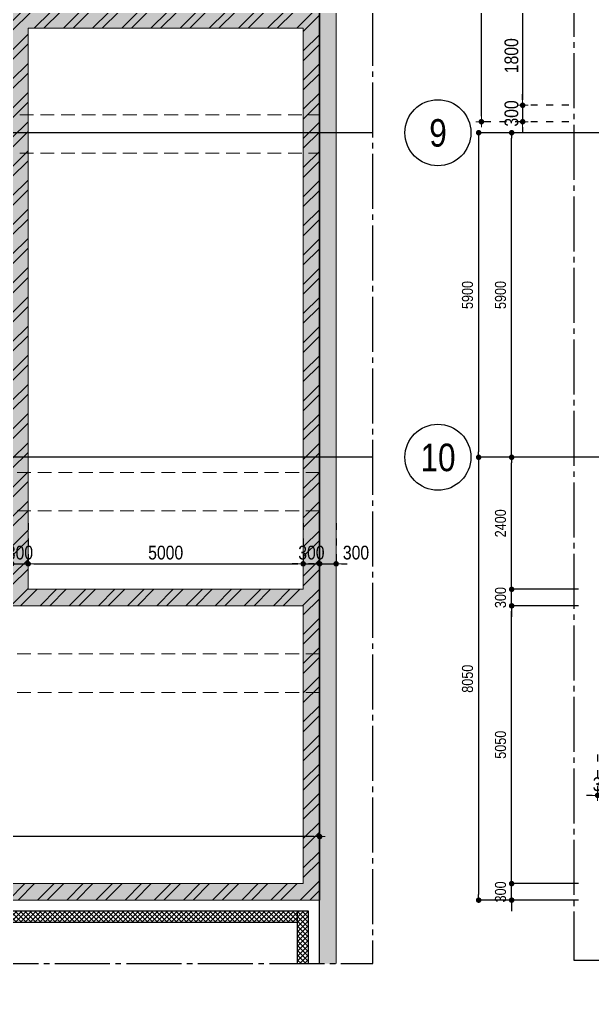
# Model space of a CAD drawing. Header units: millimetres. Extents: x -3021235 to -2791292, y 574414 to 656108.
# Drawn here: x -2943217 to -2932815, y 585403 to 603510 of the extents above; entities that cross this region are included whole.
import ezdxf
from ezdxf.enums import TextEntityAlignment as Align
from ezdxf.xclip import XClip

# ---------------------------------------------------------------- set-up
doc = ezdxf.new("R2010")
doc.units = ezdxf.units.MM
doc.header["$LTSCALE"] = 100
doc.header["$MEASUREMENT"] = 0
for name, pattern in [('A8-Chi tiet ramp doc$0$Grid Level$0$Center101', [13, 10, -1, 1, -1]), ('CHG_XX_Cot_Ham 2$0$MB_Luoi truc$0$HTT Hidden 21', [3, 2, -1]), ('CHG_XX_Damsan_Ham 2$0$CHG_XX_Damsan_Ham 2$0$HIDDEN', [0.375, 0.25, -0.125]), ('CHG_XX_Luoi truc$0$MB_Luoi truc$0$Center101', [13, 10, -1, 1, -1]), ('Grid level_tw b$0$Center101', [13, 10, -1, 1, -1]), ('HIDDEN5', [2.8375, 1.25, -1.5875])]:
    doc.linetypes.add(name, pattern=pattern)
doc.layers.get('0').update_dxf_attribs({"lineweight": 9})
doc.layers.get('Defpoints').update_dxf_attribs({"color": 254, "lineweight": 0})
for name, color, linetype, lineweight in [("'S_General_Dim_1", 1, 'Continuous', 18), ('CHG_XX_Cot_Ham 1$0$Ap0311_H', 8, 'Continuous', 15), ('CHG_XX_Cot_Ham 2$0$NS-DuongBao', 3, 'Continuous', 18), ('CHG_XX_Cot_Ham 2$0$NS-Hatch', 8, 'Continuous', 25), ('CHG_XX_Cot_Ham 2$0$NS-Pier-H2', 150, 'Continuous', 13), ('CHG_XX_Damsan_Ham 1$0$DGIONG', 4, 'Continuous', 13), ("CHG_XX_Damsan_Ham 2$0$CHG_XX_Damsan_Ham 2$0$'S_General_Hidden_1 Thin", 1, 'CHG_XX_Damsan_Ham 2$0$CHG_XX_Damsan_Ham 2$0$HIDDEN', 18), ('CHG_XX_Damsan_Ham 2$0$CHG_XX_Damsan_Ham 2$0$CHG_XX_Damsan_Ham 2$0$Start net bao', 3, 'Continuous', 18), ('CHG_XX_Damsan_Ham 2$0$CHG_XX_Damsan_Ham 2$0$DBAO', 3, 'Continuous', 13), ('CHG_XX_Damsan_Ham 2$0$CHG_XX_Damsan_Ham 2$0$DTE-MEP-H-SLAB TEXT', 3, 'Continuous', 0), ('CHG_XX_Damsan_Ham 2$0$CHG_XX_Damsan_Ham 2$0$Start hatch', 8, 'Continuous', 25), ('CHG_XX_Damsan_Ham 2$0$CHG_XX_Damsan_Ham 2$0$Start net bao', 3, 'Continuous', 18), ('CHG_XX_Damsan_Ham 2$0$CHG_XX_Damsan_Ham 2$0$Start vach', 6, 'Continuous', 25), ('CHG_XX_Damsan_Ham 2$0$HATCH', 154, 'Continuous', 9), ('CHG_XX_Damsan_Ham 2$0$Start vach', 6, 'Continuous', 25)]:
    doc.layers.add(name, color=color, linetype=linetype, lineweight=lineweight)
for name, color, linetype in [('A8-Chi tiet ramp doc$0$Grid Level$0$Podium Grid Line', 251, 'A8-Chi tiet ramp doc$0$Grid Level$0$Center101'), ('CHG_XX_Cot_Ham 1$0$mb_cot tang 1-3$0$Concrete Line', 6, 'Continuous'), ('CHG_XX_Damsan_Ham 2$0$CHG_XX_Damsan_Ham 2$0$MEP-00-GENERAL-35', 2, 'Continuous'), ('CHG_XX_Damsan_Ham 2$0$DTE-MEP-REVISION-1', 2, 'Continuous'), ('CHG_XX_Damsan_Ham 2$0$MEP-00-GENERAL-35', 2, 'Continuous'), ('CHG_XX_Luoi truc$0$Grid', 34, 'Continuous'), ('CHG_XX_Luoi truc$0$Grid Line', 251, 'CHG_XX_Luoi truc$0$MB_Luoi truc$0$Center101'), ('Dim 100', 14, 'Continuous'), ('Grid level_tw b$0$Basement Grid Line', 250, 'Grid level_tw b$0$Center101'), ('Ky hieu Truc', 1, 'Continuous')]:
    doc.layers.add(name, color=color, linetype=linetype)
doc.styles.add('ARIAL', font='ARIALN.TTF')
doc.styles.add('CHG_XX_Luoi truc$0$MB_Luoi truc$0$Grid A-F$0$VNI-HelveCB', font='VHELVCB_0.TTF')
doc.styles.add('Chi Tiet Ramp DD$0$VNI-HelveC', font='VHELVCN_0.TTF')
doc.styles.add('Grid Line 200$0$VNI-HelveCB', font='VHELVCB_0.TTF')
doc.dimstyles.new('DIM 100', dxfattribs={"dimscale": 100, "dimtxt": 2, "dimasz": 1, "dimexe": 0, "dimexo": 1, "dimgap": 1, "dimtad": 1, "dimdec": 0, "dimzin": 12, "dimdsep": 46, "dimtxsty": 'Chi Tiet Ramp DD$0$VNI-HelveC', "dimblk": 'Chi Tiet Ramp DD$0$_Dot', "dimcen": 1, "dimclrd": 256, "dimclre": 256, "dimclrt": 3, "dimadec": 0, "dimazin": 0, "dimtfac": 1, "dimtdec": 0, "dimtix": 1, "dimtmove": 2, "dimatfit": 3, "dimldrblk": 'Chi Tiet Ramp DD$0$HTT Arrow 30', "dimfxl": 0, "dimtolj": 1, "dimtzin": 0, "dimarcsym": 0})
doc.dimstyles.new('RHE_100', dxfattribs={"dimscale": 100, "dimtxt": 2.5, "dimasz": 1, "dimexe": 0, "dimexo": 0, "dimgap": 0.75, "dimtad": 1, "dimdec": 0, "dimrnd": 10, "dimzin": 9, "dimdsep": 46, "dimtxsty": 'ARIAL', "dimblk1": 'DIMDOT', "dimblk2": 'DIMDOT', "dimsah": 1, "dimcen": 2, "dimdle": 3, "dimclre": 8, "dimclrt": 2, "dimadec": 0, "dimazin": 0, "dimtfac": 1, "dimtdec": 0, "dimtix": 1, "dimtmove": 2, "dimatfit": 3, "dimldrblk": 'DIMPIJL', "dimfxl": 1, "dimtvp": 1.8, "dimtolj": 1, "dimtzin": 0, "dimarcsym": 0})

# ---------------------------------------------------------------- blocks, each defined once
blk = doc.blocks.new('*U1208')
at = {"layer": 'CHG_XX_Luoi truc$0$Grid Line'}
blk.add_line((0, 0), (0, 438), dxfattribs=at)
at = {"layer": 'CHG_XX_Luoi truc$0$Grid', "lineweight": -2, "style": 'CHG_XX_Luoi truc$0$MB_Luoi truc$0$Grid A-F$0$VNI-HelveCB'}
for tag, p in [('GRIDSUB', (0, 447)), ('GRID', (0, -9))]:
    blk.add_attdef(tag, text='', height=5, dxfattribs=at).set_placement(p, align=Align.MIDDLE)
blk = doc.blocks.new('CHG_XX_Luoi truc')
at = {"layer": 'CHG_XX_Luoi truc$0$Grid', "xscale": 300.0000000000013, "yscale": 300.0000000000013, "zscale": 300.0000000000013, "rotation": 90}
for p in [(110703, 90250), (110703, 84350)]:
    blk.add_blockref('*U1208', p, dxfattribs=at)
blk = doc.blocks.new('CHG_XX_Cot_Ham 2')
at = {"layer": 'CHG_XX_Cot_Ham 2$0$NS-Hatch'}
h = blk.add_hatch(dxfattribs=at)
h.set_pattern_fill('ANSI32', color=256, scale=1000, style=0)
h.paths.add_polyline_path([(93600, 76300), (105750.8, 76300), (105750.8, 127475), (93600, 127475)])
h.paths.add_polyline_path([(93900, 107200), (93900, 112700), (105450.8, 112700), (105450.8, 107200)], flags=16)
h.paths.add_polyline_path([(101300.8, 106900), (101300.8, 99800), (93900, 99800), (93900, 106900)], flags=16)
h.paths.add_polyline_path([(93900, 113000), (93900, 118675), (105450.8, 118675), (105450.8, 113000)], flags=16)
h.paths.add_polyline_path([(101600.8, 106900), (105450.8, 106900), (105450.8, 92450), (93900, 92450), (93900, 99500), (101600.8, 99500)], flags=16)
h.paths.add_polyline_path([(93900, 118975), (93900, 122500), (95950, 122500), (95950, 118975)], flags=16)
h.paths.add_polyline_path([(96250, 118975), (96250, 127175), (105450.8, 127175), (105450.8, 118975)], flags=16)
h.paths.add_polyline_path([(100150.8, 92150), (100150.8, 87350), (93900, 87350), (93900, 92150)], flags=16)
h.paths.add_polyline_path([(93900, 122800), (93900, 127175), (95950, 127175), (95950, 122800)], flags=16)
h.paths.add_polyline_path([(100450.8, 92150), (105450.8, 92150), (105450.8, 81950), (100450.8, 81950)], flags=16)
h.paths.add_polyline_path([(100150.8, 87050), (100150.8, 81950), (93900, 81950), (93900, 87050)], flags=16)
h.paths.add_polyline_path([(105450.8, 81650), (105450.8, 76600), (93900, 76600), (93900, 81650)], flags=16)
h = blk.add_hatch(dxfattribs=at)
h.set_pattern_fill('AR-CONC', color=256, scale=50)
h.set_pattern_definition([(50, (-50, -50), (358.6301, -31.37607), [37.5, -412.5]), (355, (-50, -50), (-69.3757, 376.0961), [30, -330]), (100.45144, (-20.1, -52.6), (289.2544, 344.72), [31.8701, -350.57106]), (46.1842, (-50, 50), (533.6207, -82.7596), [56.25, -618.75]), (96.63564, (-5.53, 43.1), (467.331, 487.0593), [47.8052, -525.8569]), (351.18416, (-50, 50), (467.331, 487.0593), [45, -495]), (21, (0, 25), (298.4535, -201.30945), [37.5, -412.5]), (326, (0, 25), (121.6577, 362.575), [30, -330]), (71.45144, (24.87, 8.22), (420.1112, 161.2656), [31.8701, -350.57106]), (37.5, (-50, -50), (6.07993, 166.44693), [0, -326, 0, -335, 0, -331.25]), (7.5, (-50, -50), (131.53477, 197.20586), [0, -191, 0, -318.5, 0, -126.25]), (327.5, (-161.5, -50), (266.91122, -11.27744), [0, -125, 0, -390, 0, -517.5]), (317.5, (-211.5, -50), (291.5931, 50.0525), [0, -162.5, 0, -259, 0, -367.5])])
h.paths.add_polyline_path([(105750, 127475), (93600, 127475), (93600, 76300), (105750.8, 76300)])
h.paths.add_polyline_path([(93900, 107200), (93900, 112700), (105450.8, 112700), (105450.8, 107200)], flags=16)
h.paths.add_polyline_path([(101300.8, 106900), (101300.8, 99800), (93900, 99800), (93900, 106900)], flags=16)
h.paths.add_polyline_path([(93900, 113000), (93900, 118675), (105450.8, 118675), (105450.8, 113000)], flags=16)
h.paths.add_polyline_path([(101600.8, 106900), (105450.8, 106900), (105450.8, 92450), (93900, 92450), (93900, 99500), (101600.8, 99500)], flags=16)
h.paths.add_polyline_path([(93900, 118975), (93900, 122500), (95950, 122500), (95950, 118975)], flags=16)
h.paths.add_polyline_path([(96250, 118975), (96250, 127175), (105450.8, 127175), (105450.8, 118975)], flags=16)
h.paths.add_polyline_path([(100150.8, 92150), (100150.8, 87350), (93900, 87350), (93900, 92150)], flags=16)
h.paths.add_polyline_path([(93900, 122800), (93900, 127175), (95950, 127175), (95950, 122800)], flags=16)
h.paths.add_polyline_path([(100450.8, 92150), (105450.8, 92150), (105450.8, 81950), (100450.8, 81950)], flags=16)
h.paths.add_polyline_path([(100150.8, 87050), (100150.8, 81950), (93900, 81950), (93900, 87050)], flags=16)
h.paths.add_polyline_path([(105450.8, 81650), (105450.8, 76600), (93900, 76600), (93900, 81650)], flags=16)
at = {"layer": 'CHG_XX_Cot_Ham 2$0$NS-Pier-H2'}
h = blk.add_hatch(color=256, dxfattribs=at)
h.dxf.hatch_style = 1
h.paths.add_polyline_path([(99639.2, 163400), (-10900, 163400), (-10900, 85450), (-300, 85450), (-300, 84050), (32350, 84050), (32350, -9000), (103575.5, -9000), (106050, -6022), (106050, 158254.3)])
h.paths.add_polyline_path([(99533.7, 163100), (105750, 158110.4), (105750, 90450), (105650, 90450), (105750, 90450), (105750, 13850), (105750, 13722.3), (105750, -5913.6), (103434.7, -8700), (93599.8, -8700), (93299.8, -8700), (32650, -8700), (32650, 84350), (0, 84350), (0, 85750), (-10600, 85750), (-10600, 163100), (93600, 163100)], flags=16)
at = {"layer": 'CHG_XX_Cot_Ham 2$0$NS-DuongBao'}
for points in [[(93600, 127475), (105750.8, 127475), (105750.8, 76300), (93600, 76300)], [(105450.8, 92150), (100450.8, 92150), (100450.8, 81950), (105450.8, 81950)], [(105450.8, 81650), (93900, 81650), (93900, 76600), (105450.8, 76600)]]:
    blk.add_lwpolyline(points, close=True, dxfattribs=at)
at = {"layer": 'CHG_XX_Cot_Ham 2$0$NS-Pier-H2'}
for p, q in [((105750, 158110.4), (105750, 90450)), ((106050, 158254.3), (106050, -6022)), ((105750, 90450), (105750, 13850))]:
    blk.add_line(p, q, dxfattribs=at)
at = {"layer": 'CHG_XX_Cot_Ham 2$0$NS-Pier-H2', "linetype": 'CHG_XX_Cot_Ham 2$0$MB_Luoi truc$0$HTT Hidden 21'}
blk.add_lwpolyline([(99639.2, 163400), (106050, 158254.3), (106050, -6022), (103575.5, -9000), (32350, -9000), (32350, 84050), (-300, 84050), (-300, 85450), (-10900, 85450), (-10900, 163400)], close=True, dxfattribs=at)
at = {"layer": 'CHG_XX_Cot_Ham 2$0$NS-Pier-H2'}
blk.add_blockref('CHG_XX_Luoi truc', (0, 0), dxfattribs=at)
blk = doc.blocks.new('CHG_XX_Damsan_Ham 2$0$CHG_XX_Damsan_Ham 2$0$sdfsgdh')
at = {"layer": 'CHG_XX_Damsan_Ham 2$0$CHG_XX_Damsan_Ham 2$0$Start hatch', "ltscale": 0.5}
h = blk.add_hatch(dxfattribs=at)
h.set_pattern_fill('ANSI37', color=256, scale=500)
h.paths.add_polyline_path([(103800, -76625), (103600, -76625), (103600, -85000), (116050, -85000), (116050, -84800), (103800, -84800)])
h.paths.add_polyline_path([(102287, -77624), (102487, -77624), (102487, -74225), (103600, -74225), (103600, -74025), (102287, -74025)])
h = blk.add_hatch(dxfattribs=at)
h.set_pattern_fill('ANSI37', color=256, scale=500)
h.paths.add_polyline_path([(116250, -84800), (116050, -84800), (116050, -123126), (116250, -123126)])
at = {"layer": 'CHG_XX_Damsan_Ham 2$0$CHG_XX_Damsan_Ham 2$0$MEP-00-GENERAL-35'}
for points in [[(116250, -123126), (116250, -84800)], [(116050, -122926), (116050, -85000)]]:
    blk.add_lwpolyline(points, dxfattribs=at)
at = {"layer": 'CHG_XX_Damsan_Ham 2$0$DTE-MEP-REVISION-1', "ltscale": 0.5}
blk.add_line((103600, -85000), (116050, -85000), dxfattribs=at)
at = {"layer": 'CHG_XX_Damsan_Ham 2$0$MEP-00-GENERAL-35'}
for points in [[(116250, -123126), (116250, -84800), (103800, -84800)], [(116050, -122926), (116050, -84800)]]:
    blk.add_lwpolyline(points, dxfattribs=at)
blk = doc.blocks.new('CHG_XX_Damsan_Ham 2', base_point=(3089256, -609981))
at = {"layer": "CHG_XX_Damsan_Ham 2$0$CHG_XX_Damsan_Ham 2$0$'S_General_Hidden_1 Thin", "ltscale": 10}
for p, q in [((99550, 90575), (105750, 90575)), ((99550, 89875), (105750, 89875)), ((105750, 84075), (99550, 84075)), ((105750, 83375), (99550, 83375)), ((105750, 80775), (99550, 80775)), ((105750, 80075), (99550, 80075))]:
    blk.add_line(p, q, dxfattribs=at)
at = {"layer": 'CHG_XX_Damsan_Ham 2$0$CHG_XX_Damsan_Ham 2$0$CHG_XX_Damsan_Ham 2$0$Start net bao'}
for points in [[(-10900, 163400), (99639, 163400), (106050, 158250), (106050, -6022), (103576, -9000), (32350, -9000), (32350, 84050), (-300, 84050)], [(105750, 90450), (105750, 48850)]]:
    blk.add_lwpolyline(points, dxfattribs=at)
at = {"layer": 'CHG_XX_Damsan_Ham 2$0$CHG_XX_Damsan_Ham 2$0$Start net bao'}
for points in [[(-10900, 163400), (99639, 163400), (106050, 158250), (106050, -6022), (103576, -9000), (32350, -9000), (32350, 84050), (-300, 84050)], [(105750, 90450), (105750, 48850)]]:
    blk.add_lwpolyline(points, dxfattribs=at)
at = {"layer": 'CHG_XX_Damsan_Ham 2$0$CHG_XX_Damsan_Ham 2$0$Start vach'}
blk.add_lwpolyline([(105750, 12350), (105750, 156610)], dxfattribs=at)
at = {"layer": 'CHG_XX_Damsan_Ham 2$0$Start vach'}
blk.add_lwpolyline([(105750, 12350), (105750, 156610)], dxfattribs=at)
at = {"layer": 'CHG_XX_Damsan_Ham 2$0$CHG_XX_Damsan_Ham 2$0$DBAO'}
blk.add_blockref('CHG_XX_Cot_Ham 2', (0, 0), dxfattribs=at)
at = {"layer": 'CHG_XX_Damsan_Ham 2$0$CHG_XX_Damsan_Ham 2$0$DTE-MEP-H-SLAB TEXT'}
blk.add_blockref('CHG_XX_Damsan_Ham 2$0$CHG_XX_Damsan_Ham 2$0$sdfsgdh', (-10700, 160900), dxfattribs=at)
at = {"layer": 'CHG_XX_Damsan_Ham 2$0$HATCH'}
blk.add_blockref('CHG_XX_Cot_Ham 2', (0, 0), dxfattribs=at)
blk = doc.blocks.new('DIMDOT')
for p, q in [((1, 0), (-1, 0)), ((0, -1), (0, 1))]:
    blk.add_line(p, q)
at = {"const_width": 0.5}
blk.add_lwpolyline([(-0.25, 0, 1), (0.25, 0, 1)], format="xyb", close=True, dxfattribs=at)
blk = doc.blocks.new('*D258')
at = {"layer": "'S_General_Dim_1", "color": 8, "linetype": 'HIDDEN5', "lineweight": -2, "transparency": 16777216}
for p, q in [((-2938067, 594365), (-2938067, 593624)), ((-2937768, 594365), (-2937768, 593624))]:
    blk.add_line(p, q, dxfattribs=at)
at = {"layer": "'S_General_Dim_1", "color": 0, "lineweight": -2, "transparency": 16777216}
for p, q in [((-2938167, 593624), (-2938267, 593624)), ((-2938067, 593624), (-2937768, 593624)), ((-2937668, 593624), (-2937568, 593624))]:
    blk.add_line(p, q, dxfattribs=at)
at = {"layer": 'Defpoints', "color": 0, "transparency": 16777216}
for p in [(-2938067, 594365), (-2937768, 594365), (-2937768, 593624)]:
    blk.add_point(p, dxfattribs=at)
at = {"layer": "'S_General_Dim_1", "color": 0, "lineweight": -2, "transparency": 16777216, "xscale": 100, "yscale": 100, "zscale": 100}
blk.add_blockref('DIMDOT', (-2938067, 593624), dxfattribs=at)
at = {"layer": "'S_General_Dim_1", "color": 0, "lineweight": -2, "transparency": 16777216, "xscale": 100, "yscale": 100, "zscale": 100, "rotation": 180}
blk.add_blockref('DIMDOT', (-2937768, 593624), dxfattribs=at)
at = {"layer": "'S_General_Dim_1", "color": 2, "transparency": 16777216, "insert": (-2937918, 593826), "char_height": 250, "attachment_point": 5, "style": 'ARIAL'}
blk.add_mtext('\\A1;300', dxfattribs=at)
blk = doc.blocks.new('DIMPIJL')
at = {"linetype": 'ByBlock'}
blk.add_solid([(-2.5, 0.42), (-2.5, -0.42), (0, 0)], dxfattribs=at)
blk = doc.blocks.new('*D259')
at = {"layer": "'S_General_Dim_1", "color": 8, "linetype": 'HIDDEN5', "lineweight": -2, "transparency": 16777216}
for p, q in [((-2937768, 594365), (-2937768, 593624)), ((-2937468, 594365), (-2937468, 593624))]:
    blk.add_line(p, q, dxfattribs=at)
at = {"layer": "'S_General_Dim_1", "color": 0, "lineweight": -2, "transparency": 16777216}
for p, q in [((-2937868, 593624), (-2937968, 593624)), ((-2937768, 593624), (-2937468, 593624)), ((-2937368, 593624), (-2937268, 593624))]:
    blk.add_line(p, q, dxfattribs=at)
at = {"layer": 'Defpoints', "color": 0, "transparency": 16777216}
for p in [(-2937768, 594365), (-2937468, 594365), (-2937468, 593624)]:
    blk.add_point(p, dxfattribs=at)
at = {"layer": "'S_General_Dim_1", "color": 0, "lineweight": -2, "transparency": 16777216, "xscale": 100, "yscale": 100, "zscale": 100}
blk.add_blockref('DIMDOT', (-2937768, 593624), dxfattribs=at)
at = {"layer": "'S_General_Dim_1", "color": 0, "lineweight": -2, "transparency": 16777216, "xscale": 100, "yscale": 100, "zscale": 100, "rotation": 180}
blk.add_blockref('DIMDOT', (-2937468, 593624), dxfattribs=at)
at = {"layer": "'S_General_Dim_1", "color": 2, "transparency": 16777216, "insert": (-2937107, 593826), "char_height": 250, "attachment_point": 5, "style": 'ARIAL'}
blk.add_mtext('\\A1;300', dxfattribs=at)
blk = doc.blocks.new('*D260')
at = {"layer": "'S_General_Dim_1", "color": 8, "linetype": 'HIDDEN5', "lineweight": -2, "transparency": 16777216}
for p, q in [((-2949918, 590155), (-2949918, 588665)), ((-2937768, 590155), (-2937768, 588665))]:
    blk.add_line(p, q, dxfattribs=at)
at = {"layer": "'S_General_Dim_1", "color": 0, "lineweight": -2, "transparency": 16777216}
blk.add_line((-2937868, 588665), (-2949818, 588665), dxfattribs=at)
at = {"layer": 'Defpoints', "color": 0, "transparency": 16777216}
for p in [(-2949918, 590155), (-2937768, 590155), (-2949918, 588665)]:
    blk.add_point(p, dxfattribs=at)
at = {"layer": "'S_General_Dim_1", "color": 0, "lineweight": -2, "transparency": 16777216, "xscale": 100, "yscale": 100, "zscale": 100, "rotation": 180}
blk.add_blockref('DIMDOT', (-2949918, 588665), dxfattribs=at)
at = {"layer": "'S_General_Dim_1", "color": 0, "lineweight": -2, "transparency": 16777216, "xscale": 100, "yscale": 100, "zscale": 100}
blk.add_blockref('DIMDOT', (-2937768, 588665), dxfattribs=at)
at = {"layer": "'S_General_Dim_1", "color": 2, "transparency": 16777216, "insert": (-2943843, 588867), "char_height": 250, "attachment_point": 5, "style": 'ARIAL'}
blk.add_mtext('\\A1;12150', dxfattribs=at)
blk = doc.blocks.new('CHG_XX_Cot_Ham 1')
at = {"layer": 'CHG_XX_Cot_Ham 1$0$Ap0311_H'}
h = blk.add_hatch(color=256, dxfattribs=at)
h.dxf.hatch_style = 1
h.paths.add_polyline_path([(99639.2, 163400), (-10900, 163400), (-10900, 85450), (-300, 85450), (-300, 84050), (32350, 84050), (32350, -9000), (103575.5, -9000), (106050, -6022), (106050, 158254.3)])
h.paths.add_polyline_path([(99533.7, 163100), (105750, 158110.4), (105750, 90450), (105650, 90450), (105650, 90450), (105750, 90450), (105750, 13850), (105750, 13825.9), (105750, -5913.6), (103434.7, -8700), (93600, -8700), (32650, -8700), (32650, 84350), (0, 84350), (0, 85750), (-10600, 85750), (-10600, 163100), (93600, 163100)], flags=16)
at = {"layer": 'CHG_XX_Cot_Ham 1$0$mb_cot tang 1-3$0$Concrete Line'}
blk.add_blockref('CHG_XX_Luoi truc', (0, 0), dxfattribs=at)
blk = doc.blocks.new('CHG_XX_Damsan_Ham 1', base_point=(3089256, -609981))
at = {"layer": 'CHG_XX_Damsan_Ham 1$0$DGIONG'}
blk.add_blockref('CHG_XX_Cot_Ham 1', (0, 0), dxfattribs=at)
blk = doc.blocks.new('*D334')
at = {"layer": "'S_General_Dim_1", "color": 8, "linetype": 'HIDDEN5', "lineweight": -2, "transparency": 16777216}
for p, q in [((-2943367, 594365), (-2943367, 593624)), ((-2943067, 594365), (-2943067, 593624))]:
    blk.add_line(p, q, dxfattribs=at)
at = {"layer": "'S_General_Dim_1", "color": 0, "lineweight": -2, "transparency": 16777216}
for p, q in [((-2943467, 593624), (-2943567, 593624)), ((-2943367, 593624), (-2943067, 593624)), ((-2942967, 593624), (-2942867, 593624))]:
    blk.add_line(p, q, dxfattribs=at)
at = {"layer": 'Defpoints', "color": 0, "transparency": 16777216}
for p in [(-2943367, 594365), (-2943067, 594365), (-2943067, 593624)]:
    blk.add_point(p, dxfattribs=at)
at = {"layer": "'S_General_Dim_1", "color": 0, "lineweight": -2, "transparency": 16777216, "xscale": 100, "yscale": 100, "zscale": 100}
blk.add_blockref('DIMDOT', (-2943367, 593624), dxfattribs=at)
at = {"layer": "'S_General_Dim_1", "color": 0, "lineweight": -2, "transparency": 16777216, "xscale": 100, "yscale": 100, "zscale": 100, "rotation": 180}
blk.add_blockref('DIMDOT', (-2943067, 593624), dxfattribs=at)
at = {"layer": "'S_General_Dim_1", "color": 2, "transparency": 16777216, "insert": (-2943217, 593826), "char_height": 250, "attachment_point": 5, "style": 'ARIAL'}
blk.add_mtext('\\A1;300', dxfattribs=at)
blk = doc.blocks.new('*D335')
at = {"layer": "'S_General_Dim_1", "color": 8, "linetype": 'HIDDEN5', "lineweight": -2, "transparency": 16777216}
for p, q in [((-2943067, 594365), (-2943067, 593624)), ((-2938067, 594365), (-2938067, 593624))]:
    blk.add_line(p, q, dxfattribs=at)
at = {"layer": "'S_General_Dim_1", "color": 0, "lineweight": -2, "transparency": 16777216}
blk.add_line((-2942967, 593624), (-2938167, 593624), dxfattribs=at)
at = {"layer": 'Defpoints', "color": 0, "transparency": 16777216}
for p in [(-2943067, 594365), (-2938067, 594365), (-2938067, 593624)]:
    blk.add_point(p, dxfattribs=at)
at = {"layer": "'S_General_Dim_1", "color": 0, "lineweight": -2, "transparency": 16777216, "xscale": 100, "yscale": 100, "zscale": 100, "rotation": 180}
blk.add_blockref('DIMDOT', (-2943067, 593624), dxfattribs=at)
at = {"layer": "'S_General_Dim_1", "color": 0, "lineweight": -2, "transparency": 16777216, "xscale": 100, "yscale": 100, "zscale": 100}
blk.add_blockref('DIMDOT', (-2938067, 593624), dxfattribs=at)
at = {"layer": "'S_General_Dim_1", "color": 2, "transparency": 16777216, "insert": (-2940567, 593826), "char_height": 250, "attachment_point": 5, "style": 'ARIAL'}
blk.add_mtext('\\A1;5000', dxfattribs=at)
blk = doc.blocks.new('gr1')
at = {"layer": 'Ky hieu Truc', "lineweight": -2}
for centre in [(-8854, 2624), (-8854, -3276)]:
    blk.add_circle(centre, 600, dxfattribs=at)
at = {"layer": 'Ky hieu Truc', "color": 3, "style": 'Grid Line 200$0$VNI-HelveCB'}
for s, p in [('9', (-8851, 2621)), ('10', (-8851, -3279))]:
    blk.add_text(s, height=500, dxfattribs=at).set_placement(p, align=Align.MIDDLE)
blk = doc.blocks.new('*D337')
at = {"layer": "'S_General_Dim_1", "color": 8, "linetype": 'HIDDEN5', "lineweight": -2, "transparency": 16777216}
for p, q in [((-2933238, 638810), (-2934827, 638810)), ((-2933238, 601660), (-2934827, 601660))]:
    blk.add_line(p, q, dxfattribs=at)
at = {"layer": "'S_General_Dim_1", "color": 0, "lineweight": -2, "transparency": 16777216}
blk.add_line((-2934827, 601760), (-2934827, 638710), dxfattribs=at)
at = {"layer": 'Defpoints', "color": 0, "transparency": 16777216}
for p in [(-2934827, 638810), (-2933238, 638810), (-2933238, 601660)]:
    blk.add_point(p, dxfattribs=at)
at = {"layer": "'S_General_Dim_1", "color": 0, "lineweight": -2, "transparency": 16777216, "xscale": 100, "yscale": 100, "zscale": 100}
for p, rotation in [((-2934827, 638810), 90), ((-2934827, 601660), 270)]:
    blk.add_blockref('DIMDOT', p, dxfattribs=dict(at, rotation=rotation))
at = {"layer": "'S_General_Dim_1", "color": 2, "transparency": 16777216, "insert": (-2935030, 620235), "char_height": 250, "attachment_point": 5, "rotation": 90, "style": 'ARIAL'}
blk.add_mtext('\\A1;37150', dxfattribs=at)
blk = doc.blocks.new('*D355')
at = {"layer": "'S_General_Dim_1", "color": 8, "linetype": 'HIDDEN5', "lineweight": -2, "transparency": 16777216}
for p, q in [((-2933238, 603760), (-2934077, 603760)), ((-2933238, 601960), (-2934077, 601960))]:
    blk.add_line(p, q, dxfattribs=at)
at = {"layer": "'S_General_Dim_1", "color": 0, "lineweight": -2, "transparency": 16777216}
blk.add_line((-2934077, 603660), (-2934077, 602060), dxfattribs=at)
at = {"layer": 'Defpoints', "color": 0, "transparency": 16777216}
for p in [(-2933238, 603760), (-2934077, 601960), (-2933238, 601960)]:
    blk.add_point(p, dxfattribs=at)
at = {"layer": "'S_General_Dim_1", "color": 0, "lineweight": -2, "transparency": 16777216, "xscale": 100, "yscale": 100, "zscale": 100}
for p, rotation in [((-2934077, 603760), 90), ((-2934077, 601960), 270)]:
    blk.add_blockref('DIMDOT', p, dxfattribs=dict(at, rotation=rotation))
at = {"layer": "'S_General_Dim_1", "color": 2, "transparency": 16777216, "insert": (-2934280, 602860), "char_height": 250, "attachment_point": 5, "rotation": 90, "style": 'ARIAL'}
blk.add_mtext('\\A1;1800', dxfattribs=at)
blk = doc.blocks.new('*D356')
at = {"layer": "'S_General_Dim_1", "color": 0, "lineweight": -2, "transparency": 16777216}
for p, q in [((-2934077, 602060), (-2934077, 602160)), ((-2934077, 601960), (-2934077, 601660)), ((-2934077, 601560), (-2934077, 601460))]:
    blk.add_line(p, q, dxfattribs=at)
at = {"layer": "'S_General_Dim_1", "color": 8, "linetype": 'HIDDEN5', "lineweight": -2, "transparency": 16777216}
for p, q in [((-2933238, 601960), (-2934077, 601960)), ((-2933238, 601660), (-2934077, 601660))]:
    blk.add_line(p, q, dxfattribs=at)
at = {"layer": 'Defpoints', "color": 0, "transparency": 16777216}
for p in [(-2933238, 601960), (-2934077, 601660), (-2933238, 601660)]:
    blk.add_point(p, dxfattribs=at)
at = {"layer": "'S_General_Dim_1", "color": 0, "lineweight": -2, "transparency": 16777216, "xscale": 100, "yscale": 100, "zscale": 100}
for p, rotation in [((-2934077, 601960), 270), ((-2934077, 601660), 90)]:
    blk.add_blockref('DIMDOT', p, dxfattribs=dict(at, rotation=rotation))
at = {"layer": "'S_General_Dim_1", "color": 2, "transparency": 16777216, "insert": (-2934280, 601810), "char_height": 250, "attachment_point": 5, "rotation": 90, "style": 'ARIAL'}
blk.add_mtext('\\A1;300', dxfattribs=at)
blk = doc.blocks.new('*D357')
at = {"layer": "'S_General_Dim_1", "color": 8, "linetype": 'HIDDEN5', "lineweight": -2, "transparency": 16777216}
for p, q in [((-2932714, 590155), (-2932714, 589415)), ((-2932414, 590155), (-2932414, 589415))]:
    blk.add_line(p, q, dxfattribs=at)
at = {"layer": "'S_General_Dim_1", "color": 0, "lineweight": -2, "transparency": 16777216}
for p, q in [((-2932814, 589415), (-2932914, 589415)), ((-2932714, 589415), (-2932414, 589415)), ((-2932314, 589415), (-2932214, 589415))]:
    blk.add_line(p, q, dxfattribs=at)
at = {"layer": 'Defpoints', "color": 0, "transparency": 16777216}
for p in [(-2932714, 590155), (-2932414, 590155), (-2932414, 589415)]:
    blk.add_point(p, dxfattribs=at)
at = {"layer": "'S_General_Dim_1", "color": 0, "lineweight": -2, "transparency": 16777216, "xscale": 100, "yscale": 100, "zscale": 100}
blk.add_blockref('DIMDOT', (-2932714, 589415), dxfattribs=at)
at = {"layer": "'S_General_Dim_1", "color": 0, "lineweight": -2, "transparency": 16777216, "xscale": 100, "yscale": 100, "zscale": 100, "rotation": 180}
blk.add_blockref('DIMDOT', (-2932414, 589415), dxfattribs=at)
at = {"layer": "'S_General_Dim_1", "color": 2, "transparency": 16777216, "insert": (-2932564, 589617), "char_height": 250, "attachment_point": 5, "style": 'ARIAL'}
blk.add_mtext('\\A1;300', dxfattribs=at)
blk = doc.blocks.new('Chi Tiet Ramp DD$0$_Dot')
at = {"color": 0, "linetype": 'ByBlock', "lineweight": -2}
blk.add_line((-0.5, 0), (-1, 0), dxfattribs=at)
at = {"color": 0, "linetype": 'ByBlock', "const_width": 0.5}
blk.add_lwpolyline([(-0.25, 0, 1), (0.25, 0, 1)], format="xyb", close=True, dxfattribs=at)
blk = doc.blocks.new('*D1029')
at = {"layer": 'Defpoints', "color": 0, "transparency": 16777216}
for p in [(-2934277, 587810), (-2932964, 587810), (-2932964, 587510)]:
    blk.add_point(p, dxfattribs=at)
at = {"layer": 'Dim 100', "lineweight": -2, "transparency": 16777216}
for p, q in [((-2934277, 587910), (-2934277, 588010)), ((-2933064, 587810), (-2934277, 587810)), ((-2934277, 587510), (-2934277, 587810)), ((-2933064, 587510), (-2934277, 587510)), ((-2934277, 587410), (-2934277, 587310))]:
    blk.add_line(p, q, dxfattribs=at)
at = {"layer": 'Dim 100', "lineweight": -2, "transparency": 16777216, "xscale": 100, "yscale": 100, "zscale": 100}
for p, rotation in [((-2934277, 587810), 270), ((-2934277, 587510), 90)]:
    blk.add_blockref('Chi Tiet Ramp DD$0$_Dot', p, dxfattribs=dict(at, rotation=rotation))
at = {"layer": 'Dim 100', "color": 3, "transparency": 16777216, "insert": (-2934479, 587660), "char_height": 200, "attachment_point": 5, "rotation": 90, "style": 'Chi Tiet Ramp DD$0$VNI-HelveC'}
blk.add_mtext('\\A1;300', dxfattribs=at)
blk = doc.blocks.new('Chi Tiet Ramp DD$0$HTT Arrow 30')
blk.add_hatch(color=256).paths.add_polyline_path([(-2.5, 0.375), (-2.5, -0.375), (0, 0)])
at = {"color": 0, "linetype": 'ByBlock', "lineweight": -2}
for p, q in [((0, 0), (-2.5, 0.375)), ((-2.5, -0.375), (-2.5, 0.375)), ((0, 0), (-2.5, -0.375))]:
    blk.add_line(p, q, dxfattribs=at)
blk = doc.blocks.new('*D1030')
at = {"layer": 'Defpoints', "color": 0, "transparency": 16777216}
for p in [(-2934277, 592860), (-2932964, 592860), (-2932964, 587810)]:
    blk.add_point(p, dxfattribs=at)
at = {"layer": 'Dim 100', "lineweight": -2, "transparency": 16777216}
for p, q in [((-2933064, 592860), (-2934277, 592860)), ((-2934277, 587910), (-2934277, 592760)), ((-2933064, 587810), (-2934277, 587810))]:
    blk.add_line(p, q, dxfattribs=at)
at = {"layer": 'Dim 100', "lineweight": -2, "transparency": 16777216, "xscale": 100, "yscale": 100, "zscale": 100}
for p, rotation in [((-2934277, 592860), 90), ((-2934277, 587810), 270)]:
    blk.add_blockref('Chi Tiet Ramp DD$0$_Dot', p, dxfattribs=dict(at, rotation=rotation))
at = {"layer": 'Dim 100', "color": 3, "transparency": 16777216, "insert": (-2934479, 590335), "char_height": 200, "attachment_point": 5, "rotation": 90, "style": 'Chi Tiet Ramp DD$0$VNI-HelveC'}
blk.add_mtext('\\A1;5050', dxfattribs=at)
blk = doc.blocks.new('*D1031')
at = {"layer": 'Defpoints', "color": 0, "transparency": 16777216}
for p in [(-2934277, 593160), (-2932964, 593160), (-2932964, 592860)]:
    blk.add_point(p, dxfattribs=at)
at = {"layer": 'Dim 100', "lineweight": -2, "transparency": 16777216}
for p, q in [((-2934277, 593260), (-2934277, 593360)), ((-2933064, 593160), (-2934277, 593160)), ((-2934277, 592860), (-2934277, 593160)), ((-2933064, 592860), (-2934277, 592860)), ((-2934277, 592760), (-2934277, 592660))]:
    blk.add_line(p, q, dxfattribs=at)
at = {"layer": 'Dim 100', "lineweight": -2, "transparency": 16777216, "xscale": 100, "yscale": 100, "zscale": 100}
for p, rotation in [((-2934277, 593160), 270), ((-2934277, 592860), 90)]:
    blk.add_blockref('Chi Tiet Ramp DD$0$_Dot', p, dxfattribs=dict(at, rotation=rotation))
at = {"layer": 'Dim 100', "color": 3, "transparency": 16777216, "insert": (-2934479, 593010), "char_height": 200, "attachment_point": 5, "rotation": 90, "style": 'Chi Tiet Ramp DD$0$VNI-HelveC'}
blk.add_mtext('\\A1;300', dxfattribs=at)
blk = doc.blocks.new('*D1032')
at = {"layer": 'Defpoints', "color": 0, "transparency": 16777216}
for p in [(-2934277, 595560), (-2932964, 595560), (-2932964, 593160)]:
    blk.add_point(p, dxfattribs=at)
at = {"layer": 'Dim 100', "lineweight": -2, "transparency": 16777216}
for p, q in [((-2933064, 595560), (-2934277, 595560)), ((-2934277, 593260), (-2934277, 595460)), ((-2933064, 593160), (-2934277, 593160))]:
    blk.add_line(p, q, dxfattribs=at)
at = {"layer": 'Dim 100', "lineweight": -2, "transparency": 16777216, "xscale": 100, "yscale": 100, "zscale": 100}
for p, rotation in [((-2934277, 595560), 90), ((-2934277, 593160), 270)]:
    blk.add_blockref('Chi Tiet Ramp DD$0$_Dot', p, dxfattribs=dict(at, rotation=rotation))
at = {"layer": 'Dim 100', "color": 3, "transparency": 16777216, "insert": (-2934479, 594360), "char_height": 200, "attachment_point": 5, "rotation": 90, "style": 'Chi Tiet Ramp DD$0$VNI-HelveC'}
blk.add_mtext('\\A1;2400', dxfattribs=at)
blk = doc.blocks.new('*D1033')
at = {"layer": 'Defpoints', "color": 0, "transparency": 16777216}
for p in [(-2933714, 601460), (-2934877, 595560), (-2933714, 595560)]:
    blk.add_point(p, dxfattribs=at)
at = {"layer": 'Dim 100', "lineweight": -2, "transparency": 16777216}
for p, q in [((-2933814, 601460), (-2934877, 601460)), ((-2934877, 601360), (-2934877, 595660)), ((-2933814, 595560), (-2934877, 595560))]:
    blk.add_line(p, q, dxfattribs=at)
at = {"layer": 'Dim 100', "lineweight": -2, "transparency": 16777216, "xscale": 100, "yscale": 100, "zscale": 100}
for p, rotation in [((-2934877, 601460), 90), ((-2934877, 595560), 270)]:
    blk.add_blockref('Chi Tiet Ramp DD$0$_Dot', p, dxfattribs=dict(at, rotation=rotation))
at = {"layer": 'Dim 100', "color": 3, "transparency": 16777216, "insert": (-2935079, 598510), "char_height": 200, "attachment_point": 5, "rotation": 90, "style": 'Chi Tiet Ramp DD$0$VNI-HelveC'}
blk.add_mtext('\\A1;5900', dxfattribs=at)
blk = doc.blocks.new('*D1034')
at = {"layer": 'Defpoints', "color": 0, "transparency": 16777216}
for p in [(-2933714, 595560), (-2934877, 587510), (-2932964, 587510)]:
    blk.add_point(p, dxfattribs=at)
at = {"layer": 'Dim 100', "lineweight": -2, "transparency": 16777216}
for p, q in [((-2933814, 595560), (-2934877, 595560)), ((-2934877, 595460), (-2934877, 587610)), ((-2933064, 587510), (-2934877, 587510))]:
    blk.add_line(p, q, dxfattribs=at)
at = {"layer": 'Dim 100', "lineweight": -2, "transparency": 16777216, "xscale": 100, "yscale": 100, "zscale": 100}
for p, rotation in [((-2934877, 595560), 90), ((-2934877, 587510), 270)]:
    blk.add_blockref('Chi Tiet Ramp DD$0$_Dot', p, dxfattribs=dict(at, rotation=rotation))
at = {"layer": 'Dim 100', "color": 3, "transparency": 16777216, "insert": (-2935079, 591535), "char_height": 200, "attachment_point": 5, "rotation": 90, "style": 'Chi Tiet Ramp DD$0$VNI-HelveC'}
blk.add_mtext('\\A1;8050', dxfattribs=at)
blk = doc.blocks.new('*D1035')
at = {"layer": 'Defpoints', "color": 0, "transparency": 16777216}
for p in [(-2934277, 601460), (-2932964, 601460), (-2932964, 595560)]:
    blk.add_point(p, dxfattribs=at)
at = {"layer": 'Dim 100', "lineweight": -2, "transparency": 16777216}
for p, q in [((-2933064, 601460), (-2934277, 601460)), ((-2934277, 595660), (-2934277, 601360)), ((-2933064, 595560), (-2934277, 595560))]:
    blk.add_line(p, q, dxfattribs=at)
at = {"layer": 'Dim 100', "lineweight": -2, "transparency": 16777216, "xscale": 100, "yscale": 100, "zscale": 100}
for p, rotation in [((-2934277, 601460), 90), ((-2934277, 595560), 270)]:
    blk.add_blockref('Chi Tiet Ramp DD$0$_Dot', p, dxfattribs=dict(at, rotation=rotation))
at = {"layer": 'Dim 100', "color": 3, "transparency": 16777216, "insert": (-2934479, 598510), "char_height": 200, "attachment_point": 5, "rotation": 90, "style": 'Chi Tiet Ramp DD$0$VNI-HelveC'}
blk.add_mtext('\\A1;5900', dxfattribs=at)
blk = doc.blocks.new('Grid level_tw b')
at = {"layer": 'Grid level_tw b$0$Basement Grid Line'}
blk.add_line((-48487.3, -6750), (127204.6, -6750), dxfattribs=at)
blk = doc.blocks.new('BeXLNTSec1')
at = {"layer": 'Dim 100'}
ref = blk.add_blockref('Grid level_tw b', (-5633.1, 6750), dxfattribs=dict(at, xscale=-1))
XClip(ref).set_block_clipping_path([(-49800.0970883614, -7788.799327363), (7299.0263748936, 1728.3155703177)])

msp = doc.modelspace()

# ---------------------------------------------------------------- block references
at = {"layer": 'A8-Chi tiet ramp doc$0$Grid Level$0$Podium Grid Line'}
ref = msp.add_blockref('CHG_XX_Damsan_Ham 2', (45737.8, -98770.6), dxfattribs=at)
XClip(ref).set_block_clipping_path([(93137.2532517398, 75145.4415100714), (106717.2152070859, 128458.8479890045)])
ref = msp.add_blockref('CHG_XX_Damsan_Ham 1', (62941.5, -98770.6), dxfattribs=at)
XClip(ref).set_block_clipping_path([(93170.3433262068, 75208.4113567047), (106650.0424245549, 128471.1150953922)])
at = {"layer": 'Ky hieu Truc'}
for name, p in [('gr1', (-2926764.5, 598836.8)), ('BeXLNTSec1', (-2835459, 602192.7))]:
    msp.add_blockref(name, p, dxfattribs=at)

# ---------------------------------------------------------------- dimensions: what is measured, and where the dimension line sits
at = {"layer": "'S_General_Dim_1"}
for base, p1, p2, picture, middle in [((-2934827.3, 638810.4), (-2933238.5, 601660.4), (-2933238.5, 638810.4), '*D337', (-2935030, 620235.4)), ((-2934077.3, 601960.4), (-2933238.5, 603760.4), (-2933238.5, 601960.4), '*D355', (-2934280, 602860.4)), ((-2934077.3, 601660.4), (-2933238.5, 601960.4), (-2933238.5, 601660.4), '*D356', (-2934280, 601810.4))]:
    dim = msp.add_linear_dim(base=base, p1=p1, p2=p2, angle=90, dimstyle='RHE_100', override={"dimfxl": 3.5, "dimarcsym": 1}, dxfattribs=at)
    dim.commit()
    dim.dimension.update_dxf_attribs({"geometry": picture, "text_midpoint": middle})
for base, p1, p2, picture, middle in [((-2943067.3, 593623.7), (-2943367.3, 594364.6), (-2943067.3, 594364.6), '*D334', (-2943217.3, 593826.4)), ((-2938067.3, 593623.7), (-2943067.3, 594364.6), (-2938067.3, 594364.6), '*D335', (-2940567.3, 593826.4)), ((-2937768.1, 593623.7), (-2938067.3, 594364.6), (-2937768.1, 594364.6), '*D258', (-2937917.7, 593826.4)), ((-2949918.1, 588664.6), (-2937768.1, 590155.4), (-2949918.1, 590155.4), '*D260', (-2943843.1, 588867.2)), ((-2932414.5, 589414.6), (-2932714.5, 590155.4), (-2932414.5, 590155.4), '*D357', (-2932564.5, 589617.2))]:
    dim = msp.add_linear_dim(base=base, p1=p1, p2=p2, dimstyle='RHE_100', override={"dimfxl": 3.5, "dimarcsym": 1}, dxfattribs=at)
    dim.commit()
    dim.dimension.update_dxf_attribs({"geometry": picture, "text_midpoint": middle})
dim = msp.add_linear_dim(base=(-2937468.1, 593623.7), p1=(-2937768.1, 594364.6), p2=(-2937468.1, 594364.6), dimstyle='RHE_100', override={"dimfxl": 3.5, "dimarcsym": 1}, dxfattribs=at)
dim.commit()
dim.dimension.update_dxf_attribs({"geometry": '*D259', "text_midpoint": (-2937107.4, 593826.4), "dimtype": 160})
at = {"layer": 'Dim 100'}
for base, p1, p2, picture, middle in [((-2934877.2, 595560.4), (-2933714.3, 601460.4), (-2933714.3, 595560.4), '*D1033', (-2935079.3, 598510.4)), ((-2934277.2, 601460.4), (-2932964.3, 595560.4), (-2932964.3, 601460.4), '*D1035', (-2934479.3, 598510.4)), ((-2934877.2, 587510.4), (-2933714.3, 595560.4), (-2932964.3, 587510.4), '*D1034', (-2935079.3, 591535.4)), ((-2934277.2, 595560.4), (-2932964.3, 593160.4), (-2932964.3, 595560.4), '*D1032', (-2934479.3, 594360.4)), ((-2934277.2, 593160.4), (-2932964.3, 592860.4), (-2932964.3, 593160.4), '*D1031', (-2934479.3, 593010.4)), ((-2934277.2, 592860.4), (-2932964.3, 587810.4), (-2932964.3, 592860.4), '*D1030', (-2934479.3, 590335.4)), ((-2934277.2, 587810.4), (-2932964.3, 587510.4), (-2932964.3, 587810.4), '*D1029', (-2934479.3, 587660.4))]:
    dim = msp.add_linear_dim(base=base, p1=p1, p2=p2, angle=90, dimstyle='DIM 100', dxfattribs=at)
    dim.commit()
    dim.dimension.update_dxf_attribs({"geometry": picture, "text_midpoint": middle})

doc.saveas('drawing.dxf')
